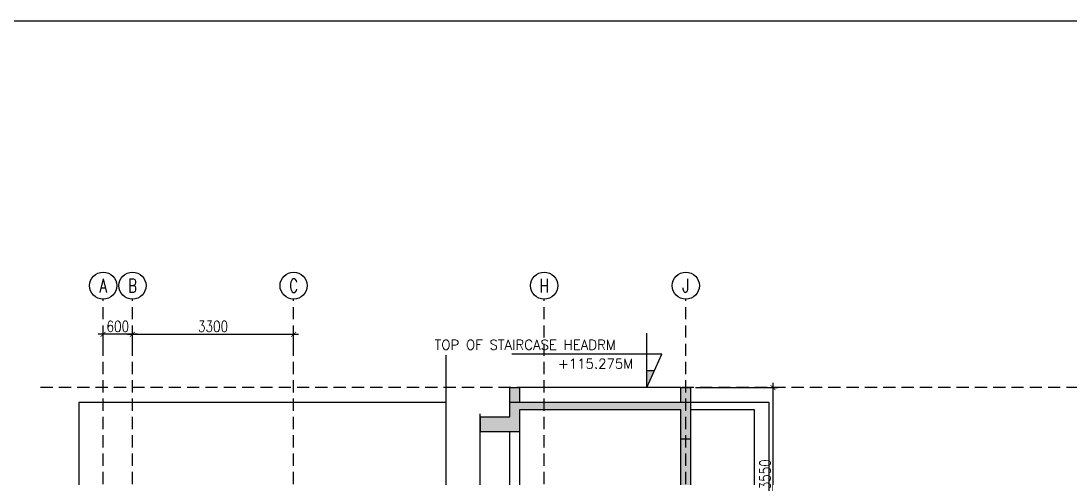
# Model space of a CAD drawing. Extents: x -32840 to 422982, y 280745 to 888746.
# Drawn here: x 17097 to 38571, y 464941 to 474298 of the extents above; entities that cross this region are included whole.
import ezdxf
from ezdxf.enums import TextEntityAlignment as Align

# ---------------------------------------------------------------- set-up
doc = ezdxf.new("R2010")
doc.units = 0
doc.header["$LTSCALE"] = 1000
doc.header["$PDMODE"] = 3
doc.linetypes.add('CONTINOUS', pattern=[0])
doc.linetypes.add('HIDDEN', pattern=[0.375, 0.25, -0.125])
doc.layers.get('Defpoints').update_dxf_attribs({"linetype": 'HIDDEN'})
for name, color, linetype in [('a-dim', 3, 'Continuous'), ('A-Elev 02', 6, 'Continuous'), ('A-GRID NO', 40, 'CONTINOUS'), ('A-HAT', 8, 'Continuous'), ('A-LVL', 31, 'HIDDEN'), ('A-Tag LVl', 2, 'Continuous'), ('A-WALL', 7, 'CONTINOUS'), ('I-False Ceiling', 7, 'Continuous')]:
    doc.layers.add(name, color=color, linetype=linetype)
doc.layers.add('A-Dim grid', color=3, linetype='Continuous', transparency=0.5)
doc.styles.add('ROMANS', font='romans.shx', dxfattribs={"width": 0.8})
doc.dimstyles.new('dim-1', dxfattribs={"dimscale": 100, "dimtxt": 2.25, "dimasz": 1, "dimexe": 1, "dimexo": 1, "dimgap": 0.5, "dimtad": 1, "dimdec": 0, "dimzin": 3, "dimdsep": 46, "dimtxsty": 'ROMANS', "dimblk": 'ARCHTICK', "dimcen": 0.0625, "dimdle": 1, "dimclrd": 256, "dimclre": 256, "dimclrt": 6, "dimadec": 0, "dimazin": 0, "dimtfac": 1, "dimtdec": 0, "dimtix": 1, "dimtmove": 1, "dimatfit": 3, "dimfxl": 1, "dimfrac": 2, "dimtolj": 1, "dimtzin": 3, "dimarcsym": 0})

# ---------------------------------------------------------------- blocks, each defined once
blk = doc.blocks.new('_ArchTick')
at = {"color": 0, "linetype": 'ByBlock', "const_width": 0.15}
blk.add_lwpolyline([(-0.5, -0.5), (0.5, 0.5)], dxfattribs=at)
blk = doc.blocks.new('*D1917')
at = {"layer": 'a-dim', "lineweight": -2, "transparency": 16777216}
for p, q in [((32491, 466892), (32491, 463142)), ((30906, 466792), (32591, 466792)), ((31056, 463242), (32591, 463242))]:
    blk.add_line(p, q, dxfattribs=at)
at = {"layer": 'Defpoints', "color": 0, "transparency": 16777216}
for p in [(30806, 466792), (30956, 463242), (32491, 463242)]:
    blk.add_point(p, dxfattribs=at)
at = {"layer": 'a-dim', "lineweight": -2, "transparency": 16777216, "xscale": 100, "yscale": 100, "zscale": 100}
for p, rotation in [((32491, 466792), 90), ((32491, 463242), 270)]:
    blk.add_blockref('_ArchTick', p, dxfattribs=dict(at, rotation=rotation))
at = {"layer": 'a-dim', "color": 6, "transparency": 16777216, "insert": (32328, 465017), "char_height": 225, "attachment_point": 5, "rotation": 90, "style": 'ROMANS'}
blk.add_mtext('\\A1;3550', dxfattribs=at)
blk = doc.blocks.new('TAG-LVL-SEC')
blk.add_hatch(color=256).paths.add_polyline_path([(0, 3.42), (-1.53, 3.42), (0, 0)])
for p, q in [((0, 0), (0, 11.17)), ((0, 0), (-3.06, 6.83)), ((-3.06, 6.83), (27.63, 6.83)), ((-1.53, 3.42), (0, 3.42))]:
    blk.add_line(p, q)
at = {"color": 6, "style": 'ROMANS'}
for tag, p in [('LEVEL', (1.61, 7.76)), ('LEVELTAG', (1.44, 3.9))]:
    blk.add_attdef(tag, p, '', height=2, dxfattribs=at)
blk = doc.blocks.new('Tag-Stair-No')
blk.add_circle((0, 0), 1.37)
at = {"color": 6, "style": 'ROMANS', "width": 0.7}
blk.add_attdef('SN', text='', height=1.4, dxfattribs=at).set_placement((0, 0), align=Align.MIDDLE)
blk = doc.blocks.new('*D2730')
at = {"layer": 'A-Dim grid', "lineweight": -2, "transparency": 16777216}
for p, q in [((19378, 467567), (19378, 467984)), ((22678, 467567), (22678, 467984)), ((19278, 467884), (22778, 467884))]:
    blk.add_line(p, q, dxfattribs=at)
at = {"layer": 'Defpoints', "color": 0, "transparency": 16777216}
for p in [(22678, 467884), (19378, 467467), (22678, 467467)]:
    blk.add_point(p, dxfattribs=at)
at = {"layer": 'A-Dim grid', "lineweight": -2, "transparency": 16777216, "xscale": 100, "yscale": 100, "zscale": 100, "rotation": 180}
blk.add_blockref('_ArchTick', (19378, 467884), dxfattribs=at)
at = {"layer": 'A-Dim grid', "lineweight": -2, "transparency": 16777216, "xscale": 100, "yscale": 100, "zscale": 100}
blk.add_blockref('_ArchTick', (22678, 467884), dxfattribs=at)
at = {"layer": 'A-Dim grid', "color": 6, "transparency": 16777216, "insert": (21028, 468046), "char_height": 225, "attachment_point": 5, "style": 'ROMANS'}
blk.add_mtext('\\A1;3300', dxfattribs=at)
blk = doc.blocks.new('*D2731')
at = {"layer": 'A-Dim grid', "lineweight": -2, "transparency": 16777216}
for p, q in [((18778, 467567), (18778, 467984)), ((19378, 467567), (19378, 467984)), ((19478, 467884), (18678, 467884))]:
    blk.add_line(p, q, dxfattribs=at)
at = {"layer": 'Defpoints', "color": 0, "transparency": 16777216}
for p in [(18778, 467884), (18778, 467467), (19378, 467467)]:
    blk.add_point(p, dxfattribs=at)
at = {"layer": 'A-Dim grid', "lineweight": -2, "transparency": 16777216, "xscale": 100, "yscale": 100, "zscale": 100, "rotation": 180}
blk.add_blockref('_ArchTick', (18778, 467884), dxfattribs=at)
at = {"layer": 'A-Dim grid', "lineweight": -2, "transparency": 16777216, "xscale": 100, "yscale": 100, "zscale": 100}
blk.add_blockref('_ArchTick', (19378, 467884), dxfattribs=at)
at = {"layer": 'A-Dim grid', "color": 6, "transparency": 16777216, "insert": (19078, 468046), "char_height": 225, "attachment_point": 5, "style": 'ROMANS'}
blk.add_mtext('\\A1;600', dxfattribs=at)

msp = doc.modelspace()

# ---------------------------------------------------------------- hatches: boundary and pattern name
at = {"layer": 'I-False Ceiling'}
h = msp.add_hatch(dxfattribs=at)
h.set_pattern_fill('ANGLE', color=8)
h.set_pattern_definition([(0, (0, 0), (0, 6.985), [5.08, -1.905]), (90, (0, 0), (-6.985, 4e-16), [5.08, -1.905])])
h.paths.add_polyline_path([(42307.7, 466129.6), (42307.7, 466704.9), (41970.2, 466704.9), (41970.2, 466129.6)], flags=9)
h.paths.add_polyline_path([(40440.9, 466208.8), (40440.9, 466775.6), (40103.4, 466775.6), (40103.4, 466208.8)], flags=9)
h.paths.add_polyline_path([(39895.2, 459535.4), (41695.2, 459535.4), (41695.2, 459955.4), (39895.2, 459955.4)], flags=9)
h.paths.add_polyline_path([(44116.4, 458298.8), (44116.4, 458848.5), (43778.9, 458848.5), (43778.9, 458298.8)], flags=9)
h.paths.add_polyline_path([(44871.9, 459381.7), (44871.9, 460102.8), (44534.4, 460102.8), (44534.4, 459381.7)], flags=9)
h.paths.add_polyline_path([(30236.1, 459531.7), (30236.1, 460252.8), (29898.6, 460252.8), (29898.6, 459531.7)], flags=9)
h.paths.add_polyline_path([(27814.1, 463772.2), (29514.1, 463772.2), (29514.1, 464192.2), (27814.1, 464192.2)], flags=9)
h.paths.add_polyline_path([(32496.8, 464643.8), (32496.8, 465390.6), (32159.3, 465390.6), (32159.3, 464643.8)], flags=9)
h.paths.add_polyline_path([(45644.6, 463913.3), (49028.4, 463913.3), (49028.4, 464946.7), (45644.6, 464946.7)], flags=9)
h.paths.add_polyline_path([(28398.1, 467301.6), (31005.3, 467301.6), (31005.3, 467751.6), (28398.1, 467751.6)], flags=9)
h.paths.add_polyline_path([(28354.5, 467881.6), (34833.1, 467881.6), (34833.1, 468331.6), (28354.5, 468331.6)], flags=9)
h.paths.add_polyline_path([(42272.8, 458579.6), (42272.8, 459154.9), (41935.3, 459154.9), (41935.3, 458579.6)], flags=9)
h.paths.add_polyline_path([(42279.8, 465703.1), (42855.1, 465703.1), (42855.1, 466040.6), (42279.8, 466040.6)], flags=9)
h.paths.add_polyline_path([(42329.7, 462579.6), (42329.7, 463154.9), (41992.2, 463154.9), (41992.2, 462579.6)], flags=9)
h.paths.add_polyline_path([(42279.8, 462206.2), (42855.1, 462206.2), (42855.1, 462543.7), (42279.8, 462543.7)], flags=9)
h.paths.add_polyline_path([(39534.1, 465894.9), (40100.9, 465894.9), (40100.9, 466232.4), (39534.1, 466232.4)], flags=9)
h.paths.add_polyline_path([(30451.9, 458579.6), (30451.9, 459154.9), (30114.4, 459154.9), (30114.4, 458579.6)], flags=9)
h.paths.add_polyline_path([(32268.4, 462598.9), (32843.7, 462598.9), (32843.7, 462936.4), (32268.4, 462936.4)], flags=9)
h.paths.add_polyline_path([(33455.2, 459801.6), (36062.3, 459801.6), (36062.3, 460251.6), (33455.2, 460251.6)], flags=9)
h.paths.add_polyline_path([(33495, 460381.6), (38245, 460381.6), (38245, 460831.6), (33495, 460831.6)], flags=9)
h.paths.add_polyline_path([(33457.2, 463751.6), (36064.4, 463751.6), (36064.4, 464201.6), (33457.2, 464201.6)], flags=9)
h.paths.add_polyline_path([(33412.5, 464331.6), (37862.5, 464331.6), (37862.5, 464781.6), (33412.5, 464781.6)], flags=9)
h = msp.add_hatch(dxfattribs=at)
h.set_pattern_fill('AR-CONC', color=8)
h.paths.add_polyline_path([(30806, 466492.2), (27106, 466492.2), (27106, 466192.2), (26506, 466192.2), (26506, 465892.2), (27106, 465892.2), (27306, 465892.2), (27306, 466342.2), (30606, 466342.2), (30606, 465742.2), (30806, 465742.2)])
h.paths.add_polyline_path([(27306, 466792.2), (27106, 466792.2), (27106, 466492.2), (27306, 466492.2)])
h.paths.add_polyline_path([(30806, 466792.2), (30606, 466792.2), (30606, 466492.2), (30806, 466492.2)])
h.paths.add_polyline_path([(30806, 465742.2), (30606, 465742.2), (30606, 463442.2), (28806, 463442.2), (28806, 463292.2), (30606, 463292.2), (30606, 463242.2), (30806, 463242.2)])
h.paths.add_polyline_path([(27306, 463242.2), (26489.8, 463242.2), (26489.8, 463092.2), (27106, 463092.2), (27106, 462642.2), (27306, 462642.2)])
h.paths.add_polyline_path([(27306, 463442.2), (27106, 463442.2), (27106, 463242.2), (27306, 463242.2), (27306, 463292.2)])
h.paths.add_polyline_path([(30806, 463092.2), (32106, 463092.2), (32106, 462942.2), (32706, 462942.2), (32706, 463042.2), (32656, 463042.2), (32656, 463142.2), (32706, 463142.2), (32706, 463242.2), (30606, 463242.2), (30606, 462642.2), (30806, 462642.2)])
h.paths.add_polyline_path([(30806, 459292.2), (30706, 459292.2), (30706, 459242.2), (26489.8, 459242.2), (26489.8, 459092.2), (30606, 459092.2), (30606, 458492.2), (30806, 458492.2)])
h.paths.add_polyline_path([(30806, 459392.2), (30706, 459392.2), (30706, 459292.2), (30806, 459292.2)])
h.paths.add_polyline_path([(25791.9, 459242.2), (17978.4, 459242.2), (17978.4, 459092.2), (18678.4, 459092.2), (18678.4, 458492.2), (18978.4, 458492.2), (18978.4, 459092.2), (22578.4, 459092.2), (22578.4, 458492.2), (22878.4, 458492.2), (22878.4, 459092.2), (24778.4, 459092.2), (24778.4, 458642.2), (25078.4, 458642.2), (25078.4, 459092.2), (25791.9, 459092.2)])
h.paths.add_polyline_path([(22778.4, 455242.2), (22578.4, 455242.2), (22578.4, 454842.2), (22778.4, 454842.2)])
h.paths.add_polyline_path([(25791.9, 455242.2), (22778.4, 455242.2), (22778.4, 455142.2), (25791.9, 455142.2)])
h.paths.add_polyline_path([(22778.4, 454842.2), (22578.4, 454842.2), (22578.4, 454642.2), (22778.4, 454642.2)])
h.paths.add_polyline_path([(22578.4, 454842.2), (20828.4, 454842.2), (20828.4, 454742.2), (22578.4, 454742.2)])
h.paths.add_polyline_path([(30606, 455242.2), (26489.8, 455242.2), (26489.8, 455142.2), (30606, 455142.2)])
h.paths.add_polyline_path([(33595.9, 454742.2), (30806, 454742.2), (30806, 454642.2), (33553.1, 454642.2, -0.0229036)])
h.paths.add_polyline_path([(30806, 455242.2), (30606, 455242.2), (30606, 454842.2), (30806, 454842.2)])
h.paths.add_polyline_path([(30806, 454842.2), (30606, 454842.2), (30606, 454642.2), (30806, 454642.2)])
h.paths.add_polyline_path([(34206, 454742.2), (33595.9, 454742.2, 0.0229036), (33553.1, 454642.2), (34206, 454642.2)])
h.paths.add_polyline_path([(18595.9, 458579.6), (18595.9, 459154.9), (18258.4, 459154.9), (18258.4, 458579.6)], flags=25)
h.paths.add_polyline_path([(23189.5, 458579.6), (23189.5, 459154.9), (22852, 459154.9), (22852, 458579.6)], flags=25)
h.paths.add_polyline_path([(24680.4, 458658.8), (24680.4, 459225.6), (24342.9, 459225.6), (24342.9, 458658.8)], flags=25)

# ---------------------------------------------------------------- linework, layer by layer
msp.add_lwpolyline([(-32840.5, 474297.9), (120491.4, 474297.9), (120491.4, 446301.2), (-32840.5, 446301.2)], close=True)
at = {"layer": 'A-Elev 02'}
for p, q in [((30606, 466792.2), (27306, 466792.2)), ((18278.4, 466492.2), (25791.9, 466492.2)), ((18278.4, 466492.2), (18278.4, 463242.2)), ((30806, 466492.2), (32406, 466492.2)), ((32406, 466492.2), (32406, 463242.2)), ((30806, 466342.2), (32106, 466342.2)), ((32106, 466342.2), (32106, 463242.2)), ((26489.8, 466192.2), (26506, 466192.2)), ((26489.8, 465892.2), (26506, 465892.2))]:
    msp.add_line(p, q, dxfattribs=at)
at = {"layer": 'A-HAT'}
for points in [[(25791.9, 467454.4), (25791.9, 459995.1), (25888.3, 459995.1), (25687.5, 459848.4), (25791.9, 459848.4), (25791.9, 454313.6)], [(26489.8, 466253.1), (26489.8, 459995.1), (26586.1, 459995.1), (26385.3, 459848.4), (26489.8, 459848.4), (26489.8, 454221.9)]]:
    msp.add_lwpolyline(points, dxfattribs=at)
at = {"layer": 'A-LVL'}
for p, q in [((18778.4, 453941.7), (18778.4, 468601.1)), ((19378.4, 453941.7), (19378.4, 468601.1)), ((22678.4, 453941.7), (22678.4, 468601.1)), ((27806, 453941.7), (27806, 468601.1)), ((30706, 453941.7), (30706, 468601.1)), ((100247.1, 466792.2), (17385.9, 466792.2))]:
    msp.add_line(p, q, dxfattribs=at)
at = {"layer": 'A-WALL'}
for p, q in [((27106, 466792.2), (27306, 466792.2)), ((27106, 466192.2), (27106, 466792.2)), ((27306, 466492.2), (27306, 466792.2)), ((30606, 466492.2), (30606, 466792.2)), ((30606, 466792.2), (30806, 466792.2)), ((30806, 463242.2), (30806, 466792.2)), ((27106, 466492.2), (30806, 466492.2)), ((27306, 466342.2), (30606, 466342.2)), ((27306, 463442.2), (27306, 466342.2)), ((30606, 463442.2), (30606, 466342.2)), ((26506, 465892.2), (26506, 466192.2)), ((26506, 466192.2), (27106, 466192.2)), ((26506, 465892.2), (27106, 465892.2)), ((27106, 463242.2), (27106, 465892.2)), ((27106, 465892.2), (27306, 465892.2)), ((30606, 465742.2), (30806, 465742.2))]:
    msp.add_line(p, q, dxfattribs=at)

# ---------------------------------------------------------------- block references
at = {"layer": 'A-GRID NO', "xscale": 203.2, "yscale": 203.2, "zscale": 203.2}
for p, values in [((18778.4, 468879.3), {'SN': 'A'}), ((19378.4, 468879.3), {'SN': 'B'}), ((22678.4, 468879.3), {'SN': 'C'}), ((27806, 468879.3), {'SN': 'H'}), ((30706, 468879.3), {'SN': 'J'})]:
    msp.add_blockref('Tag-Stair-No', p, dxfattribs=at).add_auto_attribs(values)
at = {"layer": 'A-Tag LVl'}
ref = msp.add_blockref('TAG-LVL-SEC', (29910, 466792.2), dxfattribs=dict(at, xscale=-100, yscale=100, zscale=100))
ref.add_attrib('LEVEL', 'TOP OF STAIRCASE HEADRM', (25564.4, 467568.5), dxfattribs={"layer": '0', "color": 6, "height": 200, "style": 'ROMANS'})
ref.add_attrib('LEVELTAG', '+115.275M', (28087.7, 467181.8), dxfattribs={"layer": '0', "color": 6, "height": 200, "style": 'ROMANS'})

# ---------------------------------------------------------------- dimensions: what is measured, and where the dimension line sits
at = {"layer": 'a-dim'}
dim = msp.add_linear_dim(base=(32490.5, 463242.2), p1=(30806, 466792.2), p2=(30956, 463242.2), angle=90, dimstyle='dim-1', dxfattribs=at)
dim.commit()
dim.dimension.update_dxf_attribs({"geometry": '*D1917', "text_midpoint": (32328, 465017.2)})
at = {"layer": 'A-Dim grid'}
dim = msp.add_linear_dim(base=(18778.4, 467883.6), p1=(19378.4, 467467), p2=(18778.4, 467467), angle=180, dimstyle='dim-1', dxfattribs=at)
dim.commit()
dim.dimension.update_dxf_attribs({"geometry": '*D2731', "text_midpoint": (19078.4, 468046.1)})
dim = msp.add_linear_dim(base=(22678.4, 467883.6), p1=(19378.4, 467467), p2=(22678.4, 467467), dimstyle='dim-1', dxfattribs=at)
dim.commit()
dim.dimension.update_dxf_attribs({"geometry": '*D2730', "text_midpoint": (21028.4, 468046.1)})

doc.saveas('drawing.dxf')
